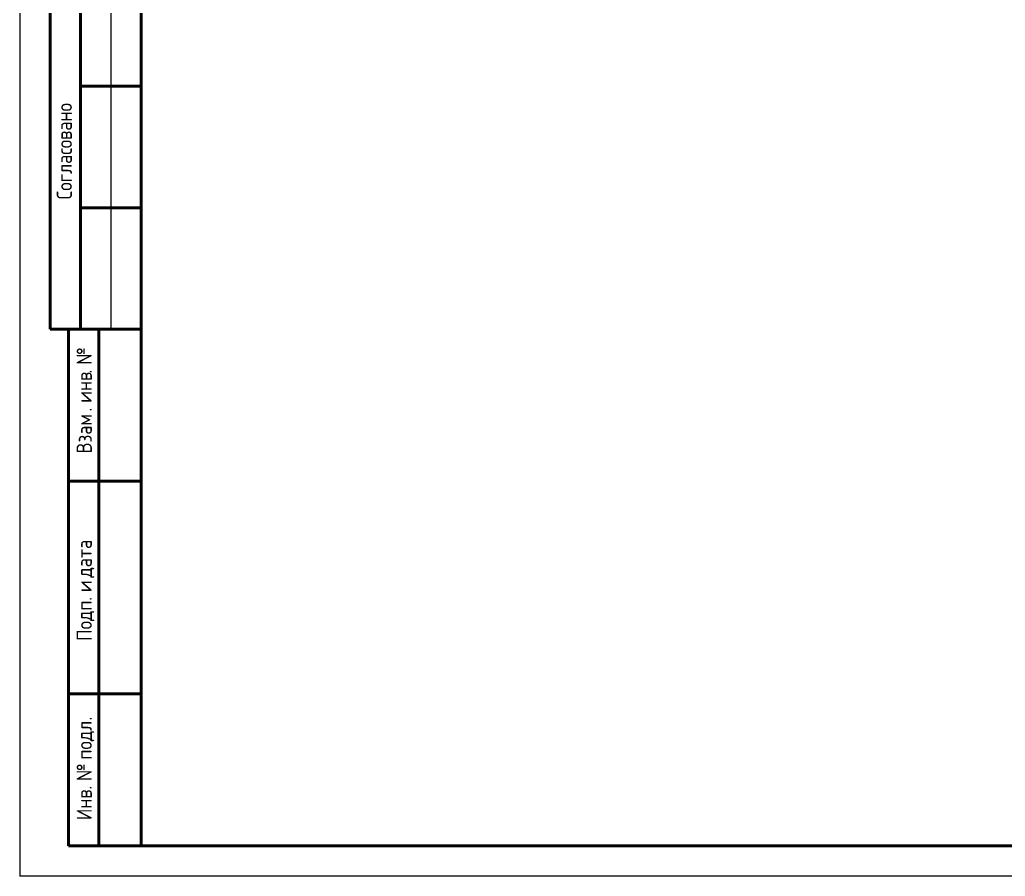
# Model space of a CAD drawing. Header units: millimetres. Extents: x -88595 to 880822, y -1054509 to -148035.
# Drawn here: x 360966 to 377179, y -336734 to -322641 of the extents above; entities that cross this region are included whole.
import ezdxf

# ---------------------------------------------------------------- set-up
doc = ezdxf.new("R2010")
doc.units = ezdxf.units.MM
doc.layers.add('Основная надпись', color=7, linetype='Continuous', lineweight=30)
doc.styles.add('$8$GOST Common', font='GOST_Common.ttf', dxfattribs={"width": 0.9, "height": 2.5})

msp = doc.modelspace()

# ---------------------------------------------------------------- linework, layer by layer
at = {"layer": 'Основная надпись', "lineweight": 20}
for p, q in [((360966, -307034), (360966, -336734)), ((362466, -321234), (362466, -327734)), ((402966, -336734), (360966, -336734))]:
    msp.add_line(p, q, dxfattribs=at)
at = {"layer": 'Основная надпись', "lineweight": 50}
for p, q in [((362966, -307534), (362966, -336234)), ((361466, -321234), (361466, -327734)), ((361966, -321234), (361966, -327734)), ((361966, -323734), (362966, -323734)), ((361966, -325734), (362966, -325734)), ((361466, -327734), (362966, -327734)), ((361766, -327734), (361766, -336234)), ((361766, -327734), (362966, -327734)), ((362266, -327734), (362266, -336234)), ((361766, -330234), (362966, -330234)), ((361766, -333734), (362966, -333734)), ((361766, -336234), (362966, -336234)), ((362966, -336234), (402466, -336234))]:
    msp.add_line(p, q, dxfattribs=at)

# ---------------------------------------------------------------- texts
at = {"layer": 'Основная надпись', "lineweight": 9, "char_height": 250, "attachment_point": 1, "rotation": 90, "style": '$8$GOST Common'}
for s, insert, width in [('Согласовано', (361575, -325598), 2157.34), ('\\fGOST Common|b0|i0|c204|p34|;\\W.9;№', (361902, -328319), 331.9), ('инв', (361902, -328944), 584.43), ('. ', (361902, -328462), 173.16), ('. ', (361902, -329087), 173.16), ('Взам', (361902, -329777), 836.96), ('дата', (361902, -331820), 873.04), ('\\fGOST Common|b0|i0|c204|p34|;\\W.9;и', (361902, -332058), 194.81), ('. ', (361902, -332201), 173.16), ('Подп', (361902, -332861), 800.89), ('\\fGOST Common|b0|i0|c204|p34|;\\W.9;.', (361902, -334171), 79.37), ('подл', (361902, -334814), 779.24), ('\\fGOST Common|b0|i0|c204|p34|;\\W.9;№', (361902, -335166), 331.9), ('. ', (361902, -335308), 173.16), ('Инв', (361902, -335809), 606.08)]:
    msp.add_mtext(s, dxfattribs=dict(at, insert=insert, width=width))

doc.saveas('drawing.dxf')
